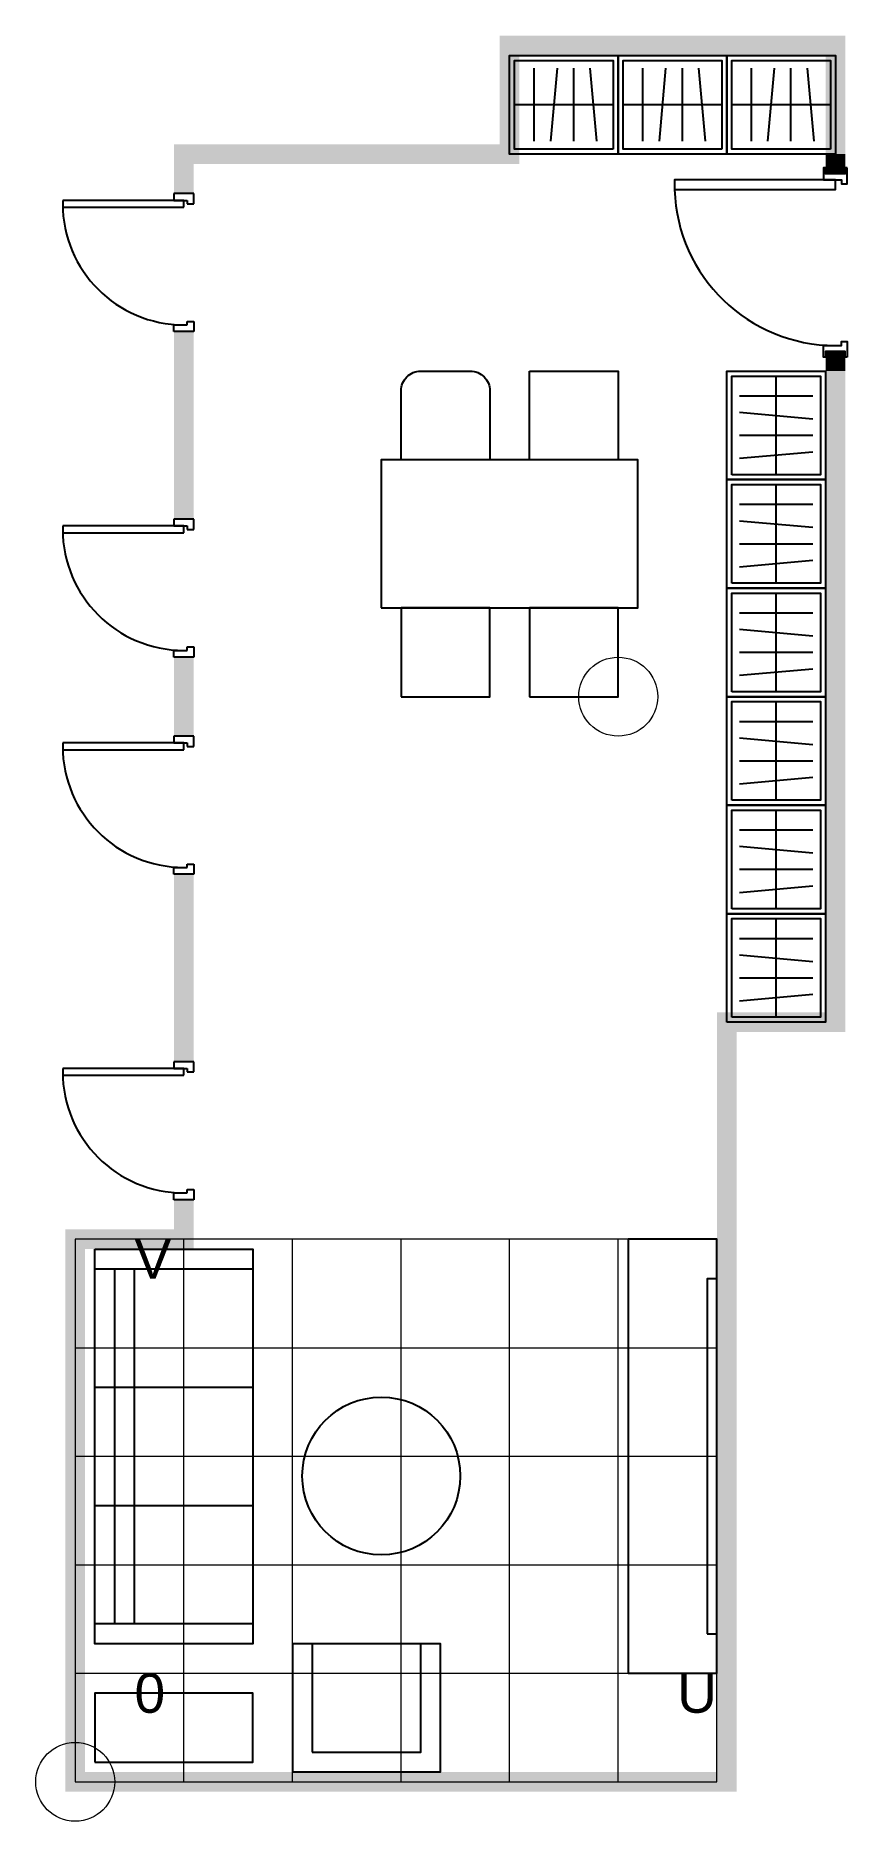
# Model space of a CAD drawing. Header units: millimetres. Extents: x 6400 to 10510, y 1450 to 10500.
import ezdxf

# ---------------------------------------------------------------- set-up
doc = ezdxf.new("R2010")
doc.units = ezdxf.units.MM
doc.layers.add('helper', color=30, linetype='Continuous', lineweight=5)
doc.styles.get("Standard").update_dxf_attribs({"font": 'arial.ttf'})

# ---------------------------------------------------------------- blocks, each defined once
blk = doc.blocks.new('Door_Wide_Mirror')
blk.add_line((1000, 50), (1000, -50))
for points in [[(70, 60), (70, 50), (100, 50), (100, -50), (70, -50), (70, -60), (130, -60), (130, -50), (130, 30), (150, 30), (150, 60), (70, 60)], [(1030, 60), (1030, 50), (1000, 50), (1000, -50), (1030, -50), (1030, -60), (970, -60), (970, -50), (970, 30), (950, 30), (950, 60), (1030, 60)]]:
    blk.add_lwpolyline(points)
blk.add_lwpolyline([(130, 0), (130, -815), (180, -815), (180, 0)], close=True)
blk.add_arc((155, 0), 815, 271.75781, 0)
for points in [[(100, 50), (100, -50), (0, 50), (0, -50)], [(1100, 50), (1100, -50), (1000, 50), (1000, -50)]]:
    blk.add_solid(points)
blk = doc.blocks.new('Sitting')
for p, q in [((100, 2600), (900, 2600)), ((200, 800), (200, 2600)), ((300, 800), (300, 2600)), ((900, 2600), (900, 800)), ((100, 2000), (900, 2000)), ((100, 1400), (900, 1400)), ((900, 800), (100, 800))]:
    blk.add_line(p, q)
for points in [[(2800, 550), (3250, 550), (3250, 2750), (2800, 2750)], [(100, 2700), (900, 2700), (900, 700), (100, 700)], [(3200, 750), (3250, 750), (3250, 2550), (3200, 2550)], [(1100, 50), (1850, 50), (1850, 700), (1100, 700)], [(1200, 150), (1750, 150), (1750, 700), (1200, 700)], [(100, 100), (900, 100), (900, 450), (100, 450)]]:
    blk.add_lwpolyline(points, close=True)
blk.add_circle((1550, 1550), 400)
at = {"layer": 'helper'}
for p, q in [((3250, 2750), (0, 2750)), ((0, 2750), (0, 0)), ((550, 0), (550, 2750)), ((1100, 0), (1100, 2750)), ((1650, 0), (1650, 2750)), ((2200, 0), (2200, 2750)), ((2750, 0), (2750, 2750)), ((3250, 0), (3250, 2750)), ((0, 2200), (3250, 2200)), ((0, 1650), (3250, 1650)), ((0, 1100), (3250, 1100)), ((0, 550), (3250, 550)), ((0, 0), (3250, 0))]:
    blk.add_line(p, q, dxfattribs=at)
blk.add_lwpolyline([(0, 0, 0, 0, 0), (2629.1, 1459.5, 200, 0, 0), (2803.9, 1556.6, 0, 0, 0)], format="xyseb", dxfattribs=at)
blk.add_circle((0, 0), 200, dxfattribs=at)
at = {"layer": 'helper', "char_height": 200}
for s, insert, attachment_point in [('V', (300, 2750), 1), ('0', (300, 550), 1), ('U', (3250, 550), 3)]:
    blk.add_mtext_dynamic_manual_height_columns(s, width=550, gutter_width=12.5, heights=[0], dxfattribs=dict(at, insert=insert, attachment_point=attachment_point))
blk = doc.blocks.new('Dining')
blk.add_lwpolyline([(100, 0), (350, 0, -0.414214), (450, -100), (450, -450), (0, -450), (0, -100, -0.414214)], format="xyb", close=True)
for points in [[(650, 0), (1100, 0), (1100, -450), (650, -450)], [(-100, -1200), (1200, -1200), (1200, -450), (-100, -450)], [(0, -1650), (450, -1650), (450, -1200), (0, -1200)], [(650, -1650), (1100, -1650), (1100, -1200), (650, -1200)]]:
    blk.add_lwpolyline(points, close=True)
at = {"layer": 'helper'}
blk.add_lwpolyline([(1100, -1650, 0, 0, 0), (510.2, -302.1, 200, 0, 0), (430.1, -118.8, 0, 0, 0)], format="xyseb", dxfattribs=at)
blk.add_circle((1100, -1650), 200, dxfattribs=at)
blk = doc.blocks.new('robe')
at = {"true_color": 0xffffff}
for p, q in [((250, 25), (250, 525)), ((65, 425), (435, 425)), ((65, 341.7), (435, 308.3)), ((65, 225), (435, 225)), ((65, 108.3), (435, 141.7))]:
    blk.add_line(p, q, dxfattribs=at)
for points in [[(0, 0), (0, 550), (500, 550), (500, 0)], [(25, 25), (25, 525), (475, 525), (475, 25)]]:
    blk.add_lwpolyline(points, close=True, dxfattribs=at)
blk = doc.blocks.new('AllBlock')
for points in [[(8750, 10500), (8750, 10400), (9400, 10500), (9400, 10400)], [(8750, 10500), (8750, 9850), (8850, 10500), (8850, 9850)], [(9300, 10500), (9300, 10400), (9950, 10500), (9950, 10400)], [(9850, 10500), (9850, 10400), (10500, 10500), (10500, 10400)], [(10400, 10500), (10400, 9850), (10500, 10500), (10500, 9850)], [(7100, 9950), (7100, 9850), (7750, 9950), (7750, 9850)], [(7650, 9950), (7650, 9850), (8300, 9950), (8300, 9850)], [(8200, 9950), (8200, 9850), (8850, 9950), (8850, 9850)], [(7100, 8850), (7100, 8200), (7200, 8850), (7200, 8200)], [(10400, 8850), (10400, 8200), (10500, 8850), (10500, 8200)], [(10400, 8300), (10400, 7650), (10500, 8300), (10500, 7650)], [(10400, 7750), (10400, 7100), (10500, 7750), (10500, 7100)], [(10400, 7200), (10400, 6550), (10500, 7200), (10500, 6550)], [(10400, 6650), (10400, 6000), (10500, 6650), (10500, 6000)], [(7100, 6100), (7100, 5450), (7200, 6100), (7200, 5450)], [(10400, 6100), (10400, 5450), (10500, 6100), (10500, 5450)], [(9850, 5550), (9850, 5450), (10500, 5550), (10500, 5450)], [(9850, 5550), (9850, 4900), (9950, 5550), (9950, 4900)], [(9850, 5000), (9850, 4350), (9950, 5000), (9950, 4350)], [(6550, 4450), (6550, 4350), (7200, 4450), (7200, 4350)], [(6550, 4450), (6550, 3800), (6650, 4450), (6650, 3800)], [(9850, 4450), (9850, 3800), (9950, 4450), (9950, 3800)], [(6550, 3900), (6550, 3250), (6650, 3900), (6650, 3250)], [(9850, 3900), (9850, 3250), (9950, 3900), (9950, 3250)], [(6550, 3350), (6550, 2700), (6650, 3350), (6650, 2700)], [(9850, 3350), (9850, 2700), (9950, 3350), (9950, 2700)], [(6550, 2800), (6550, 2150), (6650, 2800), (6650, 2150)], [(9850, 2800), (9850, 2150), (9950, 2800), (9950, 2150)], [(6550, 2250), (6550, 1600), (6650, 2250), (6650, 1600)], [(9850, 2250), (9850, 1600), (9950, 2250), (9950, 1600)], [(6550, 1700), (6550, 1600), (7200, 1700), (7200, 1600)], [(7100, 1700), (7100, 1600), (7750, 1700), (7750, 1600)], [(7650, 1700), (7650, 1600), (8300, 1700), (8300, 1600)], [(8200, 1700), (8200, 1600), (8850, 1700), (8850, 1600)], [(8750, 1700), (8750, 1600), (9400, 1700), (9400, 1600)], [(9300, 1700), (9300, 1600), (9950, 1700), (9950, 1600)]]:
    blk.add_solid(points)
for name, p, rotation in [('robe', (9350, 9900), 90), ('robe', (9900, 9900), 90), ('robe', (10450, 9900), 90), ('Door_Wide_Mirror', (10450, 9900), 270)]:
    blk.add_blockref(name, p, dxfattribs=dict(rotation=rotation))
for name, p in [('Dining', (8250, 8800)), ('robe', (9900, 8250)), ('robe', (9900, 7700)), ('robe', (9900, 7150)), ('robe', (9900, 6600)), ('robe', (9900, 6050)), ('robe', (9900, 5500)), ('Sitting', (6600, 1650))]:
    blk.add_blockref(name, p)
blk = doc.blocks.new('Door_Narrow')
at = {"color": 7}
for p, q in [((0, -234.6), (-613.5, -234.6)), ((-613.5, -234.6), (-613.5, -269.2)), ((-613.5, -269.2), (0, -269.2)), ((-50, -200), (-50, -234.6)), ((50, -200), (-50, -200)), ((-50, -200), (-50, -234.6)), ((-50, -234.6), (17.3, -234.6)), ((-50, -234.6), (17.3, -234.6)), ((0, -269.2), (0, -234.6)), ((17.3, -234.6), (17.3, -251.9)), ((17.3, -234.6), (17.3, -251.9)), ((17.3, -251.9), (50, -251.9)), ((17.3, -251.9), (50, -251.9)), ((50, -251.9), (50, -200)), ((50, -251.9), (50, -200)), ((-50, -900), (-50, -865.4)), ((-50, -865.4), (17.3, -865.4)), ((50, -900), (-50, -900)), ((17.3, -865.4), (17.3, -848.1)), ((17.3, -848.1), (50, -848.1)), ((50, -848.1), (50, -900))]:
    blk.add_line(p, q, dxfattribs=at)
blk.add_arc((0, -251.9), 613.5, 180, 269.9, dxfattribs=at)
for points in [[(50, 0), (-50, 0), (50, -200), (-50, -200)], [(50, -900), (-50, -900), (50, -1100), (-50, -1100)]]:
    blk.add_solid(points, dxfattribs=at)

msp = doc.modelspace()

# ---------------------------------------------------------------- block references
for name, p in [('AllBlock', (0, 0)), ('Door_Narrow', (7150, 9900)), ('Door_Narrow', (7150, 8250)), ('Door_Narrow', (7150, 7150)), ('Door_Narrow', (7150, 5500))]:
    msp.add_blockref(name, p)

doc.saveas('drawing.dxf')
